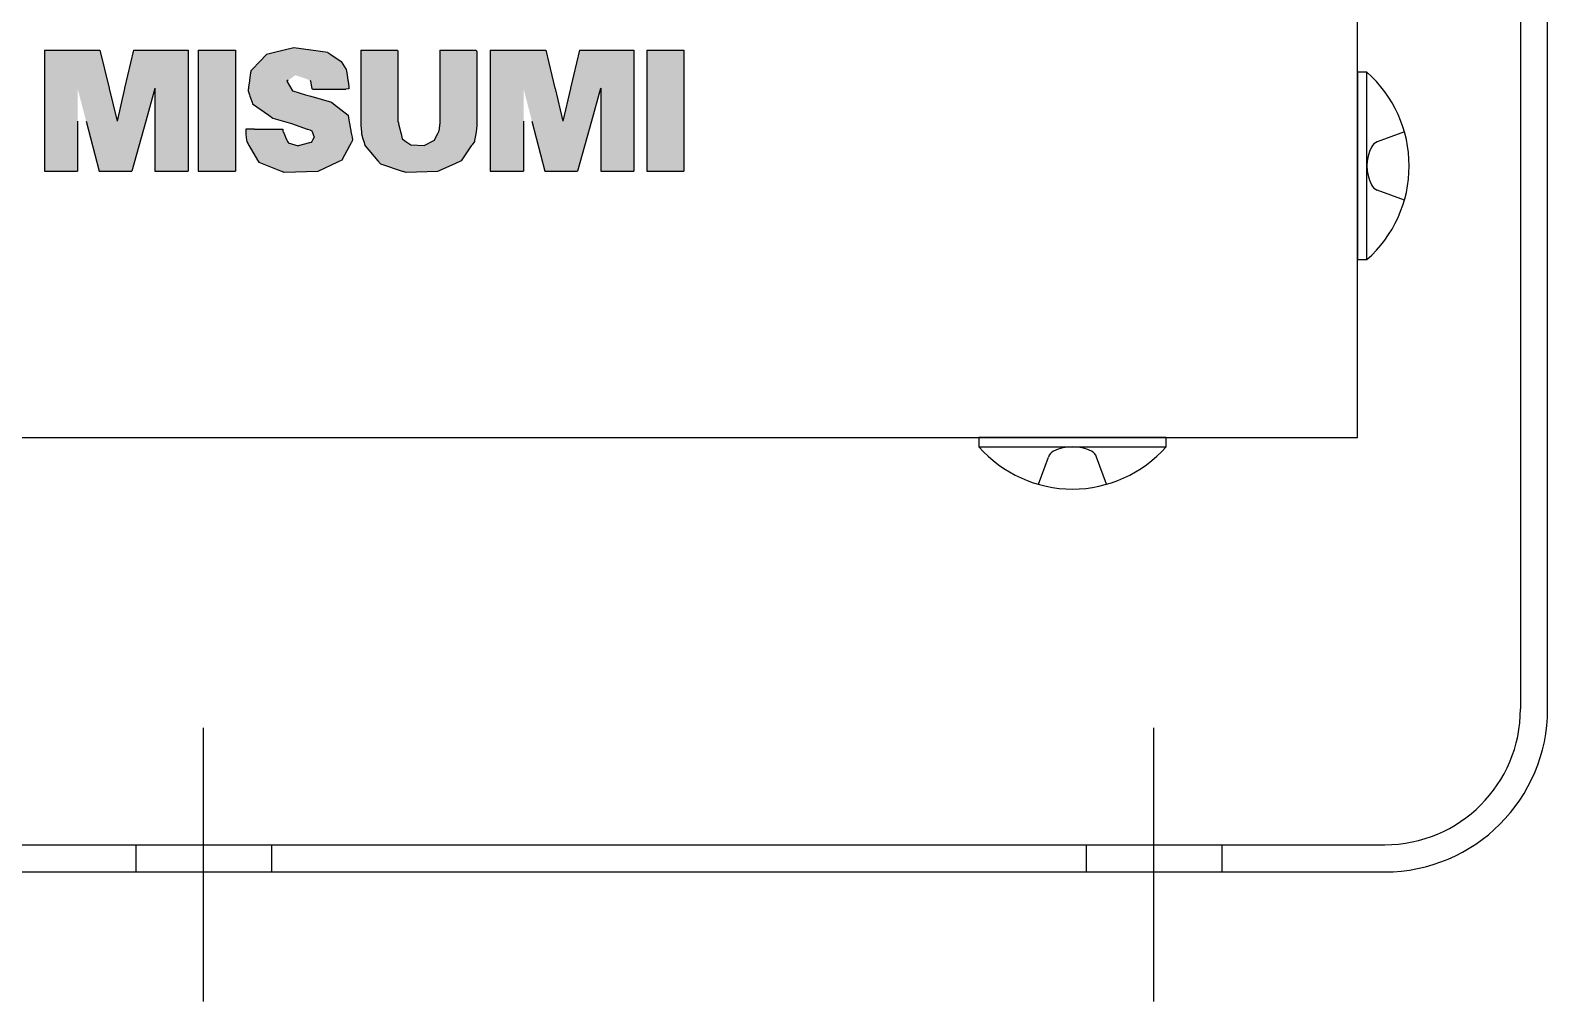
# Model space of a CAD drawing. Extents: x 57 to 405, y 53 to 275.
# Drawn here: x 109.6 to 165.5, y 132 to 167.8 of the extents above; entities that cross this region are included whole.
import ezdxf

# ---------------------------------------------------------------- set-up
doc = ezdxf.new("R2010")
doc.units = 0
doc.linetypes.add('CENTER', pattern=[17.5, 13, -1.5, 1.5, -1.5])
doc.linetypes.add('DASHED', pattern=[3.5, 2, -1.5])
doc.layers.get('0').update_dxf_attribs({"linetype": 'CONTINUOUS'})
doc.layers.add('CENTER', color=1, linetype='CENTER')
doc.layers.add('印刷部分', color=160, linetype='CONTINUOUS')

# ---------------------------------------------------------------- blocks, each defined once
blk = doc.blocks.new('*U27')
at = {"layer": '印刷部分', "color": 7, "linetype": 'CONTINUOUS'}
for p, q in [((-11.773, 2.229), (-9.731, 2.229)), ((-11.773, 2.229), (-11.773, 0.82)), ((-9.731, 2.229), (-9.392, 0.82)), ((-8.494, 2.229), (-8.821, 0.82)), ((-8.494, 2.229), (-6.486, 2.229)), ((-6.486, 2.229), (-6.486, 0.82)), ((-11.773, 0.82), (-11.773, 0.807)), ((-11.773, 0.807), (-11.773, -0.386)), ((-9.392, 0.82), (-9.389, 0.807)), ((-9.389, 0.807), (-9.101, -0.386)), ((-8.824, 0.807), (-9.101, -0.386)), ((-8.821, 0.82), (-8.824, 0.807)), ((-7.712, 0.807), (-8.044, -0.386)), ((-7.708, 0.82), (-7.712, 0.807)), ((-7.708, 0.82), (-7.708, 0.807)), ((-7.708, 0.807), (-7.708, -0.386)), ((-6.486, 0.82), (-6.486, 0.807)), ((-6.486, 0.807), (-6.486, -0.386)), ((-11.773, -0.386), (-11.773, -2.229)), ((-10.551, -0.386), (-10.551, -2.229)), ((-10.241, -0.386), (-9.762, -2.229)), ((-8.044, -0.386), (-8.558, -2.229)), ((-7.708, -0.386), (-7.708, -2.229)), ((-6.486, -0.386), (-6.486, -2.229)), ((-11.773, -2.229), (-10.551, -2.229)), ((-9.762, -2.229), (-8.558, -2.229)), ((-7.708, -2.229), (-6.486, -2.229))]:
    blk.add_line(p, q, dxfattribs=at)
for points in [[(-11.773, 2.229), (-11.773, 2.229), (-9.731, 2.229)], [(-11.773, 2.229), (-11.773, 0.82), (-9.392, 0.82)], [(-8.494, 2.229), (-8.821, 0.82), (-6.486, 0.82)], [(-8.494, 2.229), (-8.494, 2.229), (-6.486, 2.229)], [(-11.773, 0.82), (-11.773, 0.807), (-9.389, 0.807)], [(-11.773, 0.807), (-11.773, -0.386), (-10.551, -0.386)], [(-10.551, 0.807), (-10.241, -0.386), (-9.101, -0.386)], [(-8.824, 0.807), (-9.101, -0.386), (-8.044, -0.386)], [(-8.821, 0.82), (-8.824, 0.807), (-7.712, 0.807)], [(-7.708, 0.82), (-7.708, 0.807), (-6.486, 0.807)], [(-7.708, 0.807), (-7.708, -0.386), (-6.486, -0.386)], [(-11.773, -0.386), (-11.773, -2.229), (-10.551, -2.229)], [(-10.241, -0.386), (-9.762, -2.229), (-8.558, -2.229)], [(-7.708, -0.386), (-7.708, -2.229), (-6.486, -2.229)], [(-11.773, -2.229), (-11.773, -2.229), (-10.551, -2.229)], [(-9.762, -2.229), (-9.762, -2.229), (-8.558, -2.229)], [(-7.708, -2.229), (-7.708, -2.229), (-6.486, -2.229)]]:
    blk.add_solid(points, dxfattribs=at)
at = {"layer": '印刷部分', "color": 7, "linetype": 'CONTINUOUS', "extrusion": (0, 0, -1)}
for points in [[(11.773, 2.229), (9.731, 2.229), (9.392, 0.82)], [(8.494, 2.229), (6.486, 2.229), (6.486, 0.82)], [(11.773, 0.82), (9.392, 0.82), (9.389, 0.807)], [(11.773, 0.807), (10.551, 0.807), (10.551, -0.386)], [(10.551, 0.807), (9.389, 0.807), (9.101, -0.386)], [(8.824, 0.807), (7.712, 0.807), (8.044, -0.386)], [(8.821, 0.82), (7.708, 0.82), (7.712, 0.807)], [(7.708, 0.82), (6.486, 0.82), (6.486, 0.807)], [(7.708, 0.807), (6.486, 0.807), (6.486, -0.386)], [(11.773, -0.386), (10.551, -0.386), (10.551, -2.229)], [(10.241, -0.386), (8.044, -0.386), (8.558, -2.229)], [(7.708, -0.386), (6.486, -0.386), (6.486, -2.229)]]:
    blk.add_solid(points, dxfattribs=at)
blk = doc.blocks.new('*U28')
at = {"layer": '印刷部分', "color": 7, "linetype": 'CONTINUOUS'}
for p, q in [((-6.107, 2.229), (-4.743, 2.229)), ((-6.107, 2.229), (-6.107, -2.229)), ((-4.743, 2.229), (-4.743, -2.229)), ((-6.107, -2.229), (-4.743, -2.229))]:
    blk.add_line(p, q, dxfattribs=at)
for points in [[(-6.107, 2.229), (-6.107, 2.229), (-4.743, 2.229)], [(-6.107, 2.229), (-6.107, -2.229), (-4.743, -2.229)], [(-6.107, -2.229), (-6.107, -2.229), (-4.743, -2.229)]]:
    blk.add_solid(points, dxfattribs=at)
at = {"layer": '印刷部分', "color": 7, "linetype": 'CONTINUOUS', "extrusion": (0, 0, -1)}
blk.add_solid([(6.107, 2.229), (4.743, 2.229), (4.743, -2.229)], dxfattribs=at)
blk = doc.blocks.new('*U29')
at = {"layer": '印刷部分', "color": 7, "linetype": 'CONTINUOUS'}
for p, q in [((-2.587, 2.312), (-3.297, 2.138)), ((-1.334, 2.138), (-2.587, 2.312)), ((-3.845, 1.806), (-4.123, 1.515)), ((-3.6, 2.063), (-3.845, 1.806)), ((-3.297, 2.138), (-3.6, 2.063)), ((-1.334, 2.138), (-1.226, 2.063)), ((-1.226, 2.063), (-0.851, 1.806)), ((-0.851, 1.806), (-0.661, 1.515)), ((-4.195, 1.3), (-4.221, 1.115)), ((-4.172, 1.465), (-4.195, 1.3)), ((-4.123, 1.515), (-4.172, 1.465)), ((-0.661, 1.515), (-0.653, 1.465)), ((-0.653, 1.465), (-0.628, 1.3)), ((-0.628, 1.3), (-0.6, 1.115)), ((-4.274, 0.73), (-4.275, 0.725)), ((-4.275, 0.725), (-4.223, 0.58)), ((-4.266, 0.791), (-4.274, 0.73)), ((-4.265, 0.799), (-4.266, 0.791)), ((-4.264, 0.806), (-4.265, 0.799)), ((-4.254, 0.874), (-4.264, 0.806)), ((-4.226, 1.079), (-4.254, 0.874)), ((-4.221, 1.115), (-4.226, 1.079)), ((-4.223, 0.58), (-4.207, 0.534)), ((-2.797, 1.115), (-2.85, 1.079)), ((-2.85, 1.079), (-2.727, 0.874)), ((-2.727, 0.874), (-2.686, 0.806)), ((-2.686, 0.806), (-2.681, 0.799)), ((-2.681, 0.799), (-2.677, 0.791)), ((-2.677, 0.791), (-2.64, 0.73)), ((-2.64, 0.73), (-2.625, 0.725)), ((-2.625, 0.725), (-2.165, 0.58)), ((-2.165, 0.58), (-1.965, 0.534)), ((-1.982, 1.115), (-1.976, 1.079)), ((-1.976, 1.079), (-1.941, 0.874)), ((-1.941, 0.874), (-1.93, 0.806)), ((-1.93, 0.806), (-1.909, 0.799)), ((-1.909, 0.799), (-1.885, 0.791)), ((-1.885, 0.791), (-1.314, 0.791)), ((-1.314, 0.791), (-0.676, 0.791)), ((-0.569, 0.799), (-0.676, 0.791)), ((-0.6, 1.115), (-0.594, 1.079)), ((-0.594, 1.079), (-0.563, 0.874)), ((-0.568, 0.806), (-0.569, 0.799)), ((-0.563, 0.874), (-0.568, 0.806)), ((-4.207, 0.534), (-4.128, 0.312)), ((-4.128, 0.312), (-4.107, 0.251)), ((-4.107, 0.251), (-3.51, -0.177)), ((-1.965, 0.534), (-1.202, 0.312)), ((-1.202, 0.312), (-1.126, 0.251)), ((-1.126, 0.251), (-0.594, -0.177)), ((-3.51, -0.177), (-3.365, -0.28)), ((-3.365, -0.28), (-2.676, -0.476)), ((-2.676, -0.476), (-2.094, -0.684)), ((-0.594, -0.177), (-0.575, -0.28)), ((-0.575, -0.28), (-0.539, -0.476)), ((-0.539, -0.476), (-0.502, -0.684)), ((-4.187, -0.684), (-4.362, -0.684)), ((-4.362, -0.684), (-4.362, -0.717)), ((-4.362, -0.717), (-4.361, -0.742)), ((-4.361, -0.742), (-4.361, -0.762)), ((-4.361, -0.762), (-4.361, -0.764)), ((-4.361, -0.764), (-4.361, -0.776)), ((-4.361, -0.776), (-4.357, -0.883)), ((-4.357, -0.883), (-4.344, -0.982)), ((-4.344, -0.982), (-4.33, -1.096)), ((-4.33, -1.096), (-4.324, -1.137)), ((-4.044, -0.684), (-4.187, -0.684)), ((-4.044, -0.684), (-3.338, -0.684)), ((-3.338, -0.684), (-2.992, -0.684)), ((-2.993, -0.742), (-2.994, -0.762)), ((-2.994, -0.762), (-2.993, -0.764)), ((-2.992, -0.684), (-2.993, -0.717)), ((-2.993, -0.717), (-2.993, -0.742)), ((-2.993, -0.764), (-2.987, -0.776)), ((-2.992, -0.684), (-2.992, -0.684)), ((-2.987, -0.776), (-2.938, -0.883)), ((-2.938, -0.883), (-2.893, -0.982)), ((-2.893, -0.982), (-2.841, -1.096)), ((-2.841, -1.096), (-2.822, -1.137)), ((-2.094, -0.684), (-2.093, -0.684)), ((-2.093, -0.684), (-2.092, -0.684)), ((-2.092, -0.684), (-1.999, -0.717)), ((-1.999, -0.717), (-1.93, -0.742)), ((-1.93, -0.742), (-1.922, -0.762)), ((-1.904, -1.096), (-1.927, -1.137)), ((-1.922, -0.762), (-1.921, -0.764)), ((-1.921, -0.764), (-1.917, -0.776)), ((-1.917, -0.776), (-1.877, -0.883)), ((-1.839, -0.982), (-1.904, -1.096)), ((-1.877, -0.883), (-1.839, -0.982)), ((-0.502, -0.684), (-0.502, -0.684)), ((-0.502, -0.684), (-0.502, -0.684)), ((-0.502, -0.684), (-0.496, -0.717)), ((-0.496, -0.717), (-0.491, -0.742)), ((-0.491, -0.742), (-0.487, -0.762)), ((-0.487, -0.762), (-0.487, -0.764)), ((-0.487, -0.764), (-0.485, -0.776)), ((-0.485, -0.776), (-0.465, -0.883)), ((-0.465, -0.883), (-0.447, -0.982)), ((-0.427, -1.096), (-0.449, -1.137)), ((-0.447, -0.982), (-0.427, -1.096)), ((-4.324, -1.137), (-4.301, -1.177)), ((-4.301, -1.177), (-4.292, -1.193)), ((-4.292, -1.193), (-4.229, -1.303)), ((-4.229, -1.303), (-3.924, -1.834)), ((-2.822, -1.137), (-2.803, -1.177)), ((-2.803, -1.177), (-2.796, -1.193)), ((-2.796, -1.193), (-2.428, -1.303)), ((-2.011, -1.193), (-2.428, -1.303)), ((-1.95, -1.177), (-2.011, -1.193)), ((-1.927, -1.137), (-1.95, -1.177)), ((-0.539, -1.303), (-0.827, -1.834)), ((-0.48, -1.193), (-0.539, -1.303)), ((-0.471, -1.177), (-0.48, -1.193)), ((-0.449, -1.137), (-0.471, -1.177)), ((-3.924, -1.834), (-3.882, -1.906)), ((-3.882, -1.906), (-3.016, -2.251)), ((-0.979, -1.906), (-1.707, -2.251)), ((-0.827, -1.834), (-0.979, -1.906)), ((-2.943, -2.28), (-3.016, -2.251)), ((-1.707, -2.251), (-2.943, -2.28))]:
    blk.add_line(p, q, dxfattribs=at)
for points in [[(-2.587, 2.312), (-3.297, 2.138), (-1.334, 2.138)], [(-3.845, 1.806), (-4.123, 1.515), (-0.661, 1.515)], [(-3.6, 2.063), (-3.845, 1.806), (-0.851, 1.806)], [(-3.297, 2.138), (-3.6, 2.063), (-1.226, 2.063)], [(-4.195, 1.3), (-4.221, 1.115), (-2.797, 1.115)], [(-4.172, 1.465), (-4.195, 1.3), (-0.628, 1.3)], [(-4.123, 1.515), (-4.172, 1.465), (-0.653, 1.465)], [(-2.528, 1.3), (-1.982, 1.115), (-0.6, 1.115)], [(-4.274, 0.73), (-4.275, 0.725), (-2.625, 0.725)], [(-4.275, 0.725), (-4.223, 0.58), (-2.165, 0.58)], [(-4.266, 0.791), (-4.274, 0.73), (-2.64, 0.73)], [(-4.265, 0.799), (-4.266, 0.791), (-2.677, 0.791)], [(-4.264, 0.806), (-4.265, 0.799), (-2.681, 0.799)], [(-4.254, 0.874), (-4.264, 0.806), (-2.686, 0.806)], [(-4.226, 1.079), (-4.254, 0.874), (-2.727, 0.874)], [(-4.221, 1.115), (-4.226, 1.079), (-2.85, 1.079)], [(-4.223, 0.58), (-4.207, 0.534), (-1.965, 0.534)], [(-1.982, 1.115), (-1.976, 1.079), (-0.594, 1.079)], [(-1.976, 1.079), (-1.941, 0.874), (-0.563, 0.874)], [(-1.941, 0.874), (-1.93, 0.806), (-0.568, 0.806)], [(-1.93, 0.806), (-1.909, 0.799), (-0.569, 0.799)], [(-1.909, 0.799), (-1.885, 0.791), (-0.676, 0.791)], [(-1.885, 0.791), (-1.885, 0.791), (-1.314, 0.791)], [(-1.314, 0.791), (-1.314, 0.791), (-0.676, 0.791)], [(-4.207, 0.534), (-4.128, 0.312), (-1.202, 0.312)], [(-4.128, 0.312), (-4.107, 0.251), (-1.126, 0.251)], [(-4.107, 0.251), (-3.51, -0.177), (-0.594, -0.177)], [(-3.51, -0.177), (-3.365, -0.28), (-0.575, -0.28)], [(-3.365, -0.28), (-2.676, -0.476), (-0.539, -0.476)], [(-2.676, -0.476), (-2.094, -0.684), (-0.502, -0.684)], [(-4.187, -0.684), (-4.362, -0.684), (-2.992, -0.684)], [(-4.362, -0.684), (-4.362, -0.717), (-2.993, -0.717)], [(-4.362, -0.717), (-4.361, -0.742), (-2.993, -0.742)], [(-4.361, -0.742), (-4.361, -0.762), (-2.994, -0.762)], [(-4.361, -0.762), (-4.361, -0.764), (-2.993, -0.764)], [(-4.361, -0.764), (-4.361, -0.776), (-2.987, -0.776)], [(-4.361, -0.776), (-4.357, -0.883), (-2.938, -0.883)], [(-4.357, -0.883), (-4.344, -0.982), (-2.893, -0.982)], [(-4.344, -0.982), (-4.33, -1.096), (-2.841, -1.096)], [(-4.33, -1.096), (-4.324, -1.137), (-2.822, -1.137)], [(-4.044, -0.684), (-4.187, -0.684), (-2.992, -0.684)], [(-4.044, -0.684), (-4.044, -0.684), (-3.338, -0.684)], [(-2.094, -0.684), (-2.093, -0.684), (-0.502, -0.684)], [(-2.093, -0.684), (-2.092, -0.684), (-0.502, -0.684)], [(-2.092, -0.684), (-1.999, -0.717), (-0.496, -0.717)], [(-1.999, -0.717), (-1.93, -0.742), (-0.491, -0.742)], [(-1.93, -0.742), (-1.922, -0.762), (-0.487, -0.762)], [(-1.904, -1.096), (-1.927, -1.137), (-0.449, -1.137)], [(-1.922, -0.762), (-1.921, -0.764), (-0.487, -0.764)], [(-1.921, -0.764), (-1.917, -0.776), (-0.485, -0.776)], [(-1.917, -0.776), (-1.877, -0.883), (-0.465, -0.883)], [(-1.839, -0.982), (-1.904, -1.096), (-0.427, -1.096)], [(-1.877, -0.883), (-1.839, -0.982), (-0.447, -0.982)], [(-4.324, -1.137), (-4.301, -1.177), (-2.803, -1.177)], [(-4.301, -1.177), (-4.292, -1.193), (-2.796, -1.193)], [(-4.292, -1.193), (-4.229, -1.303), (-2.428, -1.303)], [(-4.229, -1.303), (-3.924, -1.834), (-0.827, -1.834)], [(-2.011, -1.193), (-2.428, -1.303), (-0.539, -1.303)], [(-1.95, -1.177), (-2.011, -1.193), (-0.48, -1.193)], [(-1.927, -1.137), (-1.95, -1.177), (-0.471, -1.177)], [(-3.924, -1.834), (-3.882, -1.906), (-0.979, -1.906)], [(-3.882, -1.906), (-3.016, -2.251), (-1.707, -2.251)]]:
    blk.add_solid(points, dxfattribs=at)
at = {"layer": '印刷部分', "color": 7, "linetype": 'CONTINUOUS', "extrusion": (0, 0, -1)}
for points in [[(3.845, 1.806), (0.851, 1.806), (0.661, 1.515)], [(3.6, 2.063), (1.226, 2.063), (0.851, 1.806)], [(3.297, 2.138), (1.334, 2.138), (1.226, 2.063)], [(4.195, 1.3), (2.528, 1.3), (2.797, 1.115)], [(4.172, 1.465), (0.653, 1.465), (0.628, 1.3)], [(4.123, 1.515), (0.661, 1.515), (0.653, 1.465)], [(2.528, 1.3), (0.628, 1.3), (0.6, 1.115)], [(4.275, 0.725), (2.625, 0.725), (2.165, 0.58)], [(4.274, 0.73), (2.64, 0.73), (2.625, 0.725)], [(4.266, 0.791), (2.677, 0.791), (2.64, 0.73)], [(4.265, 0.799), (2.681, 0.799), (2.677, 0.791)], [(4.264, 0.806), (2.686, 0.806), (2.681, 0.799)], [(4.254, 0.874), (2.727, 0.874), (2.686, 0.806)], [(4.226, 1.079), (2.85, 1.079), (2.727, 0.874)], [(4.223, 0.58), (2.165, 0.58), (1.965, 0.534)], [(4.221, 1.115), (2.797, 1.115), (2.85, 1.079)], [(1.982, 1.115), (0.6, 1.115), (0.594, 1.079)], [(1.976, 1.079), (0.594, 1.079), (0.563, 0.874)], [(1.941, 0.874), (0.563, 0.874), (0.568, 0.806)], [(1.93, 0.806), (0.568, 0.806), (0.569, 0.799)], [(1.909, 0.799), (0.569, 0.799), (0.676, 0.791)], [(4.207, 0.534), (1.965, 0.534), (1.202, 0.312)], [(4.128, 0.312), (1.202, 0.312), (1.126, 0.251)], [(4.107, 0.251), (1.126, 0.251), (0.594, -0.177)], [(3.51, -0.177), (0.594, -0.177), (0.575, -0.28)], [(3.365, -0.28), (0.575, -0.28), (0.539, -0.476)], [(2.676, -0.476), (0.539, -0.476), (0.502, -0.684)], [(4.362, -0.684), (2.992, -0.684), (2.993, -0.717)], [(4.362, -0.717), (2.993, -0.717), (2.993, -0.742)], [(4.361, -0.742), (2.993, -0.742), (2.994, -0.762)], [(4.361, -0.762), (2.994, -0.762), (2.993, -0.764)], [(4.361, -0.764), (2.993, -0.764), (2.987, -0.776)], [(4.361, -0.776), (2.987, -0.776), (2.938, -0.883)], [(4.357, -0.883), (2.938, -0.883), (2.893, -0.982)], [(4.344, -0.982), (2.893, -0.982), (2.841, -1.096)], [(4.33, -1.096), (2.841, -1.096), (2.822, -1.137)], [(4.187, -0.684), (2.992, -0.684), (2.992, -0.684)], [(4.044, -0.684), (3.338, -0.684), (2.992, -0.684)], [(2.094, -0.684), (0.502, -0.684), (0.502, -0.684)], [(2.093, -0.684), (0.502, -0.684), (0.502, -0.684)], [(2.092, -0.684), (0.502, -0.684), (0.496, -0.717)], [(1.999, -0.717), (0.496, -0.717), (0.491, -0.742)], [(1.93, -0.742), (0.491, -0.742), (0.487, -0.762)], [(1.922, -0.762), (0.487, -0.762), (0.487, -0.764)], [(1.921, -0.764), (0.487, -0.764), (0.485, -0.776)], [(1.917, -0.776), (0.485, -0.776), (0.465, -0.883)], [(1.904, -1.096), (0.427, -1.096), (0.449, -1.137)], [(1.877, -0.883), (0.465, -0.883), (0.447, -0.982)], [(1.839, -0.982), (0.447, -0.982), (0.427, -1.096)], [(4.324, -1.137), (2.822, -1.137), (2.803, -1.177)], [(4.301, -1.177), (2.803, -1.177), (2.796, -1.193)], [(4.292, -1.193), (2.796, -1.193), (2.428, -1.303)], [(4.229, -1.303), (0.539, -1.303), (0.827, -1.834)], [(2.011, -1.193), (0.48, -1.193), (0.539, -1.303)], [(1.95, -1.177), (0.471, -1.177), (0.48, -1.193)], [(1.927, -1.137), (0.449, -1.137), (0.471, -1.177)], [(3.924, -1.834), (0.827, -1.834), (0.979, -1.906)], [(3.882, -1.906), (0.979, -1.906), (1.707, -2.251)], [(3.016, -2.251), (1.707, -2.251), (2.943, -2.28)]]:
    blk.add_solid(points, dxfattribs=at)
blk = doc.blocks.new('*U30')
at = {"layer": '印刷部分', "color": 7, "linetype": 'CONTINUOUS'}
for p, q in [((-0.119, 2.229), (0.197, 2.229)), ((-0.119, 2.229), (-0.119, 2.162)), ((-0.119, 2.162), (-0.119, 2.16)), ((-0.119, 2.16), (-0.119, 2.05)), ((-0.119, 2.05), (-0.119, 2.046)), ((-0.119, 2.046), (-0.119, 1.802)), ((-0.119, 1.802), (-0.119, 1.792)), ((-0.119, 1.792), (-0.119, 1.594)), ((0.197, 2.229), (0.814, 2.229)), ((0.814, 2.229), (1.23, 2.229)), ((1.23, 2.229), (1.246, 2.162)), ((1.246, 2.162), (1.246, 2.16)), ((1.246, 2.16), (1.246, 2.05)), ((1.246, 2.05), (1.246, 2.046)), ((1.246, 2.046), (1.246, 1.802)), ((1.246, 1.802), (1.246, 1.792)), ((1.246, 1.792), (1.246, 1.594)), ((2.782, 2.229), (3.098, 2.229)), ((2.782, 2.229), (2.782, 2.162)), ((2.782, 2.162), (2.782, 2.16)), ((2.782, 2.16), (2.782, 2.05)), ((2.782, 2.05), (2.782, 2.046)), ((2.782, 2.046), (2.782, 1.802)), ((2.782, 1.802), (2.782, 1.792)), ((2.782, 1.792), (2.782, 1.594)), ((3.098, 2.229), (3.715, 2.229)), ((3.715, 2.229), (4.131, 2.229)), ((4.131, 2.229), (4.146, 2.162)), ((4.146, 2.162), (4.147, 2.16)), ((4.147, 2.16), (4.147, 2.05)), ((4.147, 2.05), (4.147, 2.046)), ((4.147, 2.046), (4.147, 1.802)), ((4.147, 1.802), (4.147, 1.792)), ((4.147, 1.792), (4.147, 1.594)), ((-0.119, 1.594), (-0.119, 1.581)), ((-0.119, 1.581), (-0.119, 0.606)), ((1.246, 1.594), (1.246, 1.581)), ((1.246, 1.581), (1.246, 0.606)), ((2.782, 1.594), (2.782, 1.581)), ((2.782, 1.581), (2.782, 0.606)), ((4.147, 1.594), (4.147, 1.581)), ((4.147, 1.581), (4.147, 0.606)), ((-0.119, 0.606), (-0.119, 0.569)), ((-0.119, 0.569), (-0.119, 0.358)), ((1.246, 0.606), (1.246, 0.569)), ((1.246, 0.569), (1.246, 0.358)), ((2.782, 0.606), (2.782, 0.569)), ((2.782, 0.569), (2.782, 0.358)), ((4.147, 0.606), (4.147, 0.569)), ((4.147, 0.569), (4.147, 0.358)), ((-0.119, 0.358), (-0.119, 0.317)), ((-0.119, 0.317), (-0.119, -0.173)), ((1.246, 0.358), (1.246, 0.317)), ((1.246, 0.317), (1.246, -0.173)), ((2.782, 0.358), (2.782, 0.317)), ((2.782, 0.317), (2.782, -0.173)), ((4.147, 0.358), (4.147, 0.317)), ((4.147, 0.317), (4.147, -0.173)), ((-0.119, -0.173), (-0.119, -0.225)), ((-0.119, -0.225), (-0.119, -0.389)), ((-0.119, -0.389), (-0.119, -0.449)), ((-0.119, -0.449), (-0.119, -0.478)), ((-0.119, -0.478), (-0.119, -0.537)), ((-0.119, -0.537), (-0.11, -0.671)), ((1.246, -0.173), (1.246, -0.225)), ((1.246, -0.225), (1.246, -0.389)), ((1.246, -0.389), (1.26, -0.449)), ((1.26, -0.449), (1.267, -0.478)), ((1.267, -0.478), (1.282, -0.537)), ((1.282, -0.537), (1.314, -0.671)), ((2.774, -0.537), (2.757, -0.671)), ((2.782, -0.478), (2.774, -0.537)), ((2.782, -0.173), (2.782, -0.225)), ((2.782, -0.225), (2.782, -0.389)), ((2.782, -0.389), (2.782, -0.449)), ((2.782, -0.449), (2.782, -0.478)), ((4.145, -0.537), (4.143, -0.671)), ((4.146, -0.478), (4.145, -0.537)), ((4.147, -0.449), (4.146, -0.478)), ((4.147, -0.173), (4.147, -0.225)), ((4.147, -0.225), (4.147, -0.389)), ((4.147, -0.389), (4.147, -0.449)), ((-0.11, -0.671), (-0.101, -0.786)), ((-0.101, -0.786), (-0.096, -0.864)), ((-0.096, -0.864), (-0.044, -1.042)), ((-0.044, -1.042), (-0.028, -1.098)), ((-0.028, -1.098), (-0.016, -1.137)), ((1.314, -0.671), (1.342, -0.786)), ((1.342, -0.786), (1.361, -0.864)), ((1.361, -0.864), (1.404, -1.042)), ((1.404, -1.042), (1.483, -1.098)), ((1.483, -1.098), (1.539, -1.137)), ((2.577, -1.098), (2.503, -1.137)), ((2.607, -1.042), (2.577, -1.098)), ((2.701, -0.864), (2.607, -1.042)), ((2.743, -0.786), (2.701, -0.864)), ((2.757, -0.671), (2.743, -0.786)), ((4.066, -1.098), (4.059, -1.137)), ((4.076, -1.042), (4.066, -1.098)), ((4.108, -0.864), (4.076, -1.042)), ((4.122, -0.786), (4.108, -0.864)), ((4.143, -0.671), (4.122, -0.786)), ((-0.016, -1.137), (0.02, -1.262)), ((0.02, -1.262), (0.027, -1.286)), ((0.027, -1.286), (0.032, -1.304)), ((0.032, -1.304), (0.508, -1.854)), ((1.539, -1.137), (1.716, -1.262)), ((1.716, -1.262), (2.223, -1.286)), ((2.266, -1.262), (2.223, -1.286)), ((2.503, -1.137), (2.266, -1.262)), ((3.946, -1.304), (3.573, -1.854)), ((3.958, -1.286), (3.946, -1.304)), ((3.974, -1.262), (3.958, -1.286)), ((4.059, -1.137), (3.974, -1.262)), ((0.508, -1.854), (0.6, -1.96)), ((0.6, -1.96), (1.435, -2.25)), ((3.34, -1.96), (2.702, -2.25)), ((3.573, -1.854), (3.34, -1.96)), ((1.542, -2.287), (1.435, -2.25)), ((2.702, -2.25), (1.542, -2.287))]:
    blk.add_line(p, q, dxfattribs=at)
for points in [[(-0.119, 2.229), (-0.119, 2.229), (0.197, 2.229)], [(-0.119, 2.229), (-0.119, 2.162), (1.246, 2.162)], [(-0.119, 2.162), (-0.119, 2.16), (1.246, 2.16)], [(-0.119, 2.16), (-0.119, 2.05), (1.246, 2.05)], [(-0.119, 2.05), (-0.119, 2.046), (1.246, 2.046)], [(-0.119, 2.046), (-0.119, 1.802), (1.246, 1.802)], [(-0.119, 1.802), (-0.119, 1.792), (1.246, 1.792)], [(-0.119, 1.792), (-0.119, 1.594), (1.246, 1.594)], [(0.197, 2.229), (0.197, 2.229), (0.814, 2.229)], [(0.814, 2.229), (0.814, 2.229), (1.23, 2.229)], [(2.782, 2.229), (2.782, 2.229), (3.098, 2.229)], [(2.782, 2.229), (2.782, 2.162), (4.146, 2.162)], [(2.782, 2.162), (2.782, 2.16), (4.147, 2.16)], [(2.782, 2.16), (2.782, 2.05), (4.147, 2.05)], [(2.782, 2.05), (2.782, 2.046), (4.147, 2.046)], [(2.782, 2.046), (2.782, 1.802), (4.147, 1.802)], [(2.782, 1.802), (2.782, 1.792), (4.147, 1.792)], [(2.782, 1.792), (2.782, 1.594), (4.147, 1.594)], [(3.098, 2.229), (3.098, 2.229), (3.715, 2.229)], [(3.715, 2.229), (3.715, 2.229), (4.131, 2.229)], [(-0.119, 1.594), (-0.119, 1.581), (1.246, 1.581)], [(-0.119, 1.581), (-0.119, 0.606), (1.246, 0.606)], [(2.782, 1.594), (2.782, 1.581), (4.147, 1.581)], [(2.782, 1.581), (2.782, 0.606), (4.147, 0.606)], [(-0.119, 0.606), (-0.119, 0.569), (1.246, 0.569)], [(-0.119, 0.569), (-0.119, 0.358), (1.246, 0.358)], [(2.782, 0.606), (2.782, 0.569), (4.147, 0.569)], [(2.782, 0.569), (2.782, 0.358), (4.147, 0.358)], [(-0.119, 0.358), (-0.119, 0.317), (1.246, 0.317)], [(-0.119, 0.317), (-0.119, -0.173), (1.246, -0.173)], [(2.782, 0.358), (2.782, 0.317), (4.147, 0.317)], [(2.782, 0.317), (2.782, -0.173), (4.147, -0.173)], [(-0.119, -0.173), (-0.119, -0.225), (1.246, -0.225)], [(-0.119, -0.225), (-0.119, -0.389), (1.246, -0.389)], [(-0.119, -0.389), (-0.119, -0.449), (1.26, -0.449)], [(-0.119, -0.449), (-0.119, -0.478), (1.267, -0.478)], [(-0.119, -0.478), (-0.119, -0.537), (1.282, -0.537)], [(-0.119, -0.537), (-0.11, -0.671), (1.314, -0.671)], [(2.774, -0.537), (2.757, -0.671), (4.143, -0.671)], [(2.782, -0.478), (2.774, -0.537), (4.145, -0.537)], [(2.782, -0.173), (2.782, -0.225), (4.147, -0.225)], [(2.782, -0.225), (2.782, -0.389), (4.147, -0.389)], [(2.782, -0.389), (2.782, -0.449), (4.147, -0.449)], [(2.782, -0.449), (2.782, -0.478), (4.146, -0.478)], [(-0.11, -0.671), (-0.101, -0.786), (1.342, -0.786)], [(-0.101, -0.786), (-0.096, -0.864), (1.361, -0.864)], [(-0.096, -0.864), (-0.044, -1.042), (1.404, -1.042)], [(-0.044, -1.042), (-0.028, -1.098), (1.483, -1.098)], [(-0.028, -1.098), (-0.016, -1.137), (1.539, -1.137)], [(2.577, -1.098), (2.503, -1.137), (4.059, -1.137)], [(2.607, -1.042), (2.577, -1.098), (4.066, -1.098)], [(2.701, -0.864), (2.607, -1.042), (4.076, -1.042)], [(2.743, -0.786), (2.701, -0.864), (4.108, -0.864)], [(2.757, -0.671), (2.743, -0.786), (4.122, -0.786)], [(-0.016, -1.137), (0.02, -1.262), (1.716, -1.262)], [(0.02, -1.262), (0.027, -1.286), (2.223, -1.286)], [(0.027, -1.286), (0.032, -1.304), (3.946, -1.304)], [(0.032, -1.304), (0.508, -1.854), (3.573, -1.854)], [(2.266, -1.262), (2.223, -1.286), (3.958, -1.286)], [(2.503, -1.137), (2.266, -1.262), (3.974, -1.262)], [(0.508, -1.854), (0.6, -1.96), (3.34, -1.96)], [(0.6, -1.96), (1.435, -2.25), (2.702, -2.25)]]:
    blk.add_solid(points, dxfattribs=at)
at = {"layer": '印刷部分', "color": 7, "linetype": 'CONTINUOUS', "extrusion": (0, 0, -1)}
for points in [[(0.119, 2.229), (-1.23, 2.229), (-1.246, 2.162)], [(0.119, 2.162), (-1.246, 2.162), (-1.246, 2.16)], [(0.119, 2.16), (-1.246, 2.16), (-1.246, 2.05)], [(0.119, 2.05), (-1.246, 2.05), (-1.246, 2.046)], [(0.119, 2.046), (-1.246, 2.046), (-1.246, 1.802)], [(0.119, 1.802), (-1.246, 1.802), (-1.246, 1.792)], [(0.119, 1.792), (-1.246, 1.792), (-1.246, 1.594)], [(-2.782, 2.229), (-4.131, 2.229), (-4.146, 2.162)], [(-2.782, 2.162), (-4.146, 2.162), (-4.147, 2.16)], [(-2.782, 2.16), (-4.147, 2.16), (-4.147, 2.05)], [(-2.782, 2.05), (-4.147, 2.05), (-4.147, 2.046)], [(-2.782, 2.046), (-4.147, 2.046), (-4.147, 1.802)], [(-2.782, 1.802), (-4.147, 1.802), (-4.147, 1.792)], [(-2.782, 1.792), (-4.147, 1.792), (-4.147, 1.594)], [(0.119, 1.594), (-1.246, 1.594), (-1.246, 1.581)], [(0.119, 1.581), (-1.246, 1.581), (-1.246, 0.606)], [(-2.782, 1.594), (-4.147, 1.594), (-4.147, 1.581)], [(-2.782, 1.581), (-4.147, 1.581), (-4.147, 0.606)], [(0.119, 0.606), (-1.246, 0.606), (-1.246, 0.569)], [(0.119, 0.569), (-1.246, 0.569), (-1.246, 0.358)], [(-2.782, 0.606), (-4.147, 0.606), (-4.147, 0.569)], [(-2.782, 0.569), (-4.147, 0.569), (-4.147, 0.358)], [(0.119, 0.358), (-1.246, 0.358), (-1.246, 0.317)], [(0.119, 0.317), (-1.246, 0.317), (-1.246, -0.173)], [(-2.782, 0.358), (-4.147, 0.358), (-4.147, 0.317)], [(-2.782, 0.317), (-4.147, 0.317), (-4.147, -0.173)], [(0.119, -0.173), (-1.246, -0.173), (-1.246, -0.225)], [(0.119, -0.225), (-1.246, -0.225), (-1.246, -0.389)], [(0.119, -0.389), (-1.246, -0.389), (-1.26, -0.449)], [(0.119, -0.449), (-1.26, -0.449), (-1.267, -0.478)], [(0.119, -0.478), (-1.267, -0.478), (-1.282, -0.537)], [(0.119, -0.537), (-1.282, -0.537), (-1.314, -0.671)], [(-2.774, -0.537), (-4.145, -0.537), (-4.143, -0.671)], [(-2.782, -0.173), (-4.147, -0.173), (-4.147, -0.225)], [(-2.782, -0.225), (-4.147, -0.225), (-4.147, -0.389)], [(-2.782, -0.389), (-4.147, -0.389), (-4.147, -0.449)], [(-2.782, -0.449), (-4.147, -0.449), (-4.146, -0.478)], [(-2.782, -0.478), (-4.146, -0.478), (-4.145, -0.537)], [(0.11, -0.671), (-1.314, -0.671), (-1.342, -0.786)], [(0.101, -0.786), (-1.342, -0.786), (-1.361, -0.864)], [(0.096, -0.864), (-1.361, -0.864), (-1.404, -1.042)], [(0.044, -1.042), (-1.404, -1.042), (-1.483, -1.098)], [(0.028, -1.098), (-1.483, -1.098), (-1.539, -1.137)], [(-2.577, -1.098), (-4.066, -1.098), (-4.059, -1.137)], [(-2.607, -1.042), (-4.076, -1.042), (-4.066, -1.098)], [(-2.701, -0.864), (-4.108, -0.864), (-4.076, -1.042)], [(-2.743, -0.786), (-4.122, -0.786), (-4.108, -0.864)], [(-2.757, -0.671), (-4.143, -0.671), (-4.122, -0.786)], [(0.016, -1.137), (-1.539, -1.137), (-1.716, -1.262)], [(-0.02, -1.262), (-1.716, -1.262), (-2.223, -1.286)], [(-0.027, -1.286), (-3.958, -1.286), (-3.946, -1.304)], [(-0.032, -1.304), (-3.946, -1.304), (-3.573, -1.854)], [(-2.266, -1.262), (-3.974, -1.262), (-3.958, -1.286)], [(-2.503, -1.137), (-4.059, -1.137), (-3.974, -1.262)], [(-0.508, -1.854), (-3.573, -1.854), (-3.34, -1.96)], [(-0.6, -1.96), (-3.34, -1.96), (-2.702, -2.25)], [(-1.435, -2.25), (-2.702, -2.25), (-1.542, -2.287)]]:
    blk.add_solid(points, dxfattribs=at)
blk = doc.blocks.new('*U31')
at = {"layer": '印刷部分', "color": 7, "linetype": 'CONTINUOUS'}
for p, q in [((4.647, 2.229), (6.689, 2.229)), ((4.647, 2.229), (4.647, 0.82)), ((6.689, 2.229), (7.028, 0.82)), ((7.926, 2.229), (7.599, 0.82)), ((7.926, 2.229), (9.934, 2.229)), ((9.934, 2.229), (9.934, 0.82)), ((4.647, 0.82), (4.647, 0.807)), ((4.647, 0.807), (4.647, -0.386)), ((7.028, 0.82), (7.031, 0.807)), ((7.031, 0.807), (7.319, -0.386)), ((7.596, 0.807), (7.319, -0.386)), ((7.599, 0.82), (7.596, 0.807)), ((8.708, 0.807), (8.375, -0.386)), ((8.711, 0.82), (8.708, 0.807)), ((8.711, 0.82), (8.711, 0.807)), ((8.711, 0.807), (8.711, -0.386)), ((9.934, 0.82), (9.934, 0.807)), ((9.934, 0.807), (9.934, -0.386)), ((4.647, -0.386), (4.647, -2.229)), ((5.869, -0.386), (5.869, -2.229)), ((6.179, -0.386), (6.658, -2.229)), ((8.375, -0.386), (7.862, -2.229)), ((8.711, -0.386), (8.711, -2.229)), ((9.934, -0.386), (9.934, -2.229)), ((4.647, -2.229), (5.869, -2.229)), ((6.658, -2.229), (7.862, -2.229)), ((8.711, -2.229), (9.934, -2.229))]:
    blk.add_line(p, q, dxfattribs=at)
for points in [[(4.647, 2.229), (4.647, 2.229), (6.689, 2.229)], [(4.647, 2.229), (4.647, 0.82), (7.028, 0.82)], [(7.926, 2.229), (7.599, 0.82), (9.934, 0.82)], [(7.926, 2.229), (7.926, 2.229), (9.934, 2.229)], [(4.647, 0.82), (4.647, 0.807), (7.031, 0.807)], [(4.647, 0.807), (4.647, -0.386), (5.869, -0.386)], [(5.869, 0.807), (6.179, -0.386), (7.319, -0.386)], [(7.596, 0.807), (7.319, -0.386), (8.375, -0.386)], [(7.599, 0.82), (7.596, 0.807), (8.708, 0.807)], [(8.711, 0.82), (8.711, 0.807), (9.934, 0.807)], [(8.711, 0.807), (8.711, -0.386), (9.934, -0.386)], [(4.647, -0.386), (4.647, -2.229), (5.869, -2.229)], [(6.179, -0.386), (6.658, -2.229), (7.862, -2.229)], [(8.711, -0.386), (8.711, -2.229), (9.934, -2.229)], [(4.647, -2.229), (4.647, -2.229), (5.869, -2.229)], [(6.658, -2.229), (6.658, -2.229), (7.862, -2.229)], [(8.711, -2.229), (8.711, -2.229), (9.934, -2.229)]]:
    blk.add_solid(points, dxfattribs=at)
at = {"layer": '印刷部分', "color": 7, "linetype": 'CONTINUOUS', "extrusion": (0, 0, -1)}
for points in [[(-4.647, 2.229), (-6.689, 2.229), (-7.028, 0.82)], [(-7.926, 2.229), (-9.934, 2.229), (-9.934, 0.82)], [(-4.647, 0.82), (-7.028, 0.82), (-7.031, 0.807)], [(-4.647, 0.807), (-5.869, 0.807), (-5.869, -0.386)], [(-5.869, 0.807), (-7.031, 0.807), (-7.319, -0.386)], [(-7.596, 0.807), (-8.708, 0.807), (-8.375, -0.386)], [(-7.599, 0.82), (-8.711, 0.82), (-8.708, 0.807)], [(-8.711, 0.82), (-9.934, 0.82), (-9.934, 0.807)], [(-8.711, 0.807), (-9.934, 0.807), (-9.934, -0.386)], [(-4.647, -0.386), (-5.869, -0.386), (-5.869, -2.229)], [(-6.179, -0.386), (-8.375, -0.386), (-7.862, -2.229)], [(-8.711, -0.386), (-9.934, -0.386), (-9.934, -2.229)]]:
    blk.add_solid(points, dxfattribs=at)
blk = doc.blocks.new('*U32')
at = {"layer": '印刷部分', "color": 7, "linetype": 'CONTINUOUS'}
for p, q in [((10.408, 2.229), (11.773, 2.229)), ((10.408, 2.229), (10.408, -2.229)), ((11.773, 2.229), (11.773, -2.229)), ((10.408, -2.229), (11.773, -2.229))]:
    blk.add_line(p, q, dxfattribs=at)
for points in [[(10.408, 2.229), (10.408, 2.229), (11.773, 2.229)], [(10.408, 2.229), (10.408, -2.229), (11.773, -2.229)], [(10.408, -2.229), (10.408, -2.229), (11.773, -2.229)]]:
    blk.add_solid(points, dxfattribs=at)
at = {"layer": '印刷部分', "color": 7, "linetype": 'CONTINUOUS', "extrusion": (0, 0, -1)}
blk.add_solid([(-10.408, 2.229), (-11.773, 2.229), (-11.773, -2.229)], dxfattribs=at)
blk = doc.blocks.new('AI9-BLK12')
at = {"layer": '印刷部分', "color": 7, "linetype": 'CONTINUOUS'}
for name in ['*U29', '*U27', '*U28', '*U30', '*U31', '*U32']:
    blk.add_blockref(name, (0, 0), dxfattribs=at)
blk = doc.blocks.new('AI9-BLK11')
at = {"layer": '印刷部分', "color": 7}
blk.add_blockref('AI9-BLK12', (5.92298, 0.22686), dxfattribs=at)

msp = doc.modelspace()

# ---------------------------------------------------------------- linework, layer by layer
at = {"color": 7, "linetype": 'CONTINUOUS'}
for p, q in [((158.497, 152.79), (158.497, 274.79)), ((164.497, 223.79), (164.497, 142.79)), ((165.497, 142.79), (165.497, 223.79)), ((158.84, 166.24), (158.497, 166.24)), ((158.497, 166.24), (158.497, 159.34)), ((158.84, 159.34), (158.84, 166.24)), ((160.223, 164.043), (159.219, 163.678)), ((160.223, 161.536), (159.219, 161.902)), ((158.497, 159.34), (158.84, 159.34)), ((73.497, 152.79), (158.497, 152.79)), ((151.447, 152.79), (144.547, 152.79)), ((144.547, 152.79), (144.547, 152.447)), ((151.447, 152.447), (151.447, 152.79)), ((144.547, 152.447), (151.447, 152.447)), ((146.744, 151.064), (147.109, 152.068)), ((149.251, 151.064), (148.885, 152.068)), ((72.497, 137.79), (159.497, 137.79)), ((153.497, 137.79), (153.497, 136.79)), ((72.497, 136.79), (159.497, 136.79))]:
    msp.add_line(p, q, dxfattribs=at)
at = {"color": 3, "linetype": 'DASHED'}
for p, q in [((113.497, 137.79), (113.497, 136.79)), ((118.497, 137.79), (118.497, 136.79)), ((148.497, 137.79), (148.497, 136.79))]:
    msp.add_line(p, q, dxfattribs=at)
at = {"color": 7, "linetype": 'CONTINUOUS'}
for centre, radius, start, end in [((155.797, 162.79), 4.6, 311.4096, 48.5904), ((160.397, 162.79), 1.557, 153.4419, 206.5581), ((159.352, 163.312), 0.389, 110, 153.4419), ((159.352, 162.268), 0.389, 206.5581, 250), ((147.997, 155.49), 4.6, 221.4096, 318.5904), ((147.475, 151.935), 0.389, 116.5581, 160), ((147.997, 150.89), 1.557, 63.4419, 116.5581), ((148.519, 151.935), 0.389, 20, 63.4419), ((159.497, 142.79), 5, 270, 0), ((159.497, 142.79), 6, 270, 0)]:
    msp.add_arc(centre, radius, start, end, dxfattribs=at)
at = {"layer": 'CENTER', "color": 1, "linetype": 'CENTER'}
for p, q in [((115.997, 132.01), (115.997, 142.099)), ((150.997, 132.01), (150.997, 142.099))]:
    msp.add_line(p, q, dxfattribs=at)

# ---------------------------------------------------------------- block references
at = {"color": 7, "linetype": 'CONTINUOUS'}
msp.add_blockref('AI9-BLK11', (115.988, 164.605), dxfattribs=at)

doc.saveas('drawing.dxf')
